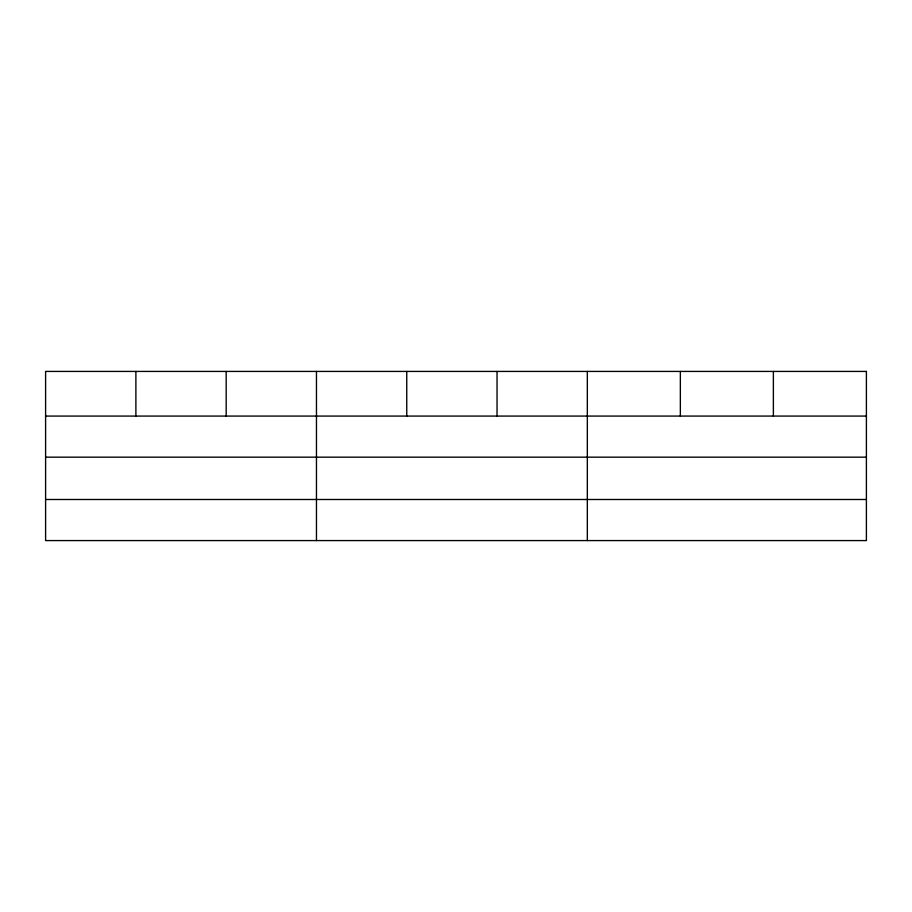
<?xml version="1.0" encoding="UTF-8"?>
<svg xmlns="http://www.w3.org/2000/svg" width="912" height="912" viewBox="0 0 912 912"><rect width="100%" height="100%" fill="white"/><g stroke="black" fill="none" stroke-linecap="round" stroke-linejoin="round"><path stroke-width="1.37" d="M45.6 416.077L866.4 416.077M45.6 457.163L866.4 457.163M45.6 499.491L866.4 499.491M773.376 371.423L773.376 416.077M680.352 371.423L680.352 416.077M587.328 371.423L587.328 540.577M497.04 371.423L497.04 416.077M406.752 371.423L406.752 416.077M316.464 371.423L316.464 540.577M226.176 371.423L226.176 416.077M135.888 371.423L135.888 416.077M866.4 371.423L45.6 371.423L45.6 540.577L866.4 540.577L866.4 371.423"/></g></svg>
